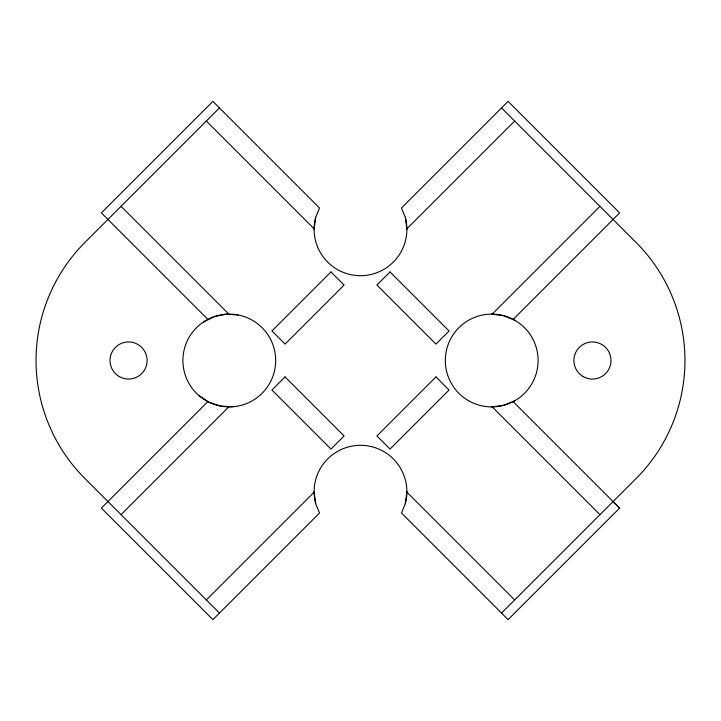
<?xml version="1.0" encoding="UTF-8"?>
<svg xmlns="http://www.w3.org/2000/svg" width="721" height="721" viewBox="0 0 721 721"><rect width="100%" height="100%" fill="white"/><g stroke="black" fill="none" stroke-linecap="round" stroke-linejoin="round"><path stroke-width="1.08" d="M314.113 229.296L315.69 217.282L319.538 208.008L212.893 101.364L101.364 212.893L208.135 319.655M512.992 401.462L619.636 508.107L508.107 619.636L401.462 512.992L405.31 503.718L406.887 491.704M219.454 107.925L84.961 242.409A167.002 167.002 0 0 0 84.961 478.591L219.454 613.075M207.954 401.525L101.364 508.107L212.893 619.636L319.538 512.992L315.69 503.718L314.113 491.704M121.047 514.668L229.152 406.563M406.833 228.881L514.668 121.047M206.332 599.953L314.167 492.119M492.119 314.167L599.953 206.332M512.992 319.538L619.636 212.893L508.107 101.364L401.462 208.008L405.31 217.282L406.887 229.296M501.546 613.075L636.039 478.591A167.002 167.002 0 0 0 636.039 242.409L501.546 107.925M203.295 322.08L214.119 316.663L225.988 314.23L238.074 314.951M514.902 400.678L503.718 405.31L491.704 406.887M232.595 406.77L220.509 406.049L209.018 402.228L198.915 395.559A46.387 46.387 0 0 1 214.119 316.663A46.387 46.387 0 0 1 274.845 369.278A46.387 46.387 0 0 1 198.915 395.559M491.704 314.113L503.718 315.69L514.902 320.322M613.03 501.591L619.591 508.152M206.332 121.047L314.167 228.881M492.119 406.833L599.953 514.668M121.047 206.332L229.134 314.419M406.833 492.119L514.668 599.953M405.31 217.282A46.387 46.387 0 0 1 360.5 275.683A46.387 46.387 0 0 1 315.69 217.282M315.69 503.718A46.387 46.387 0 0 1 360.5 445.317A46.387 46.387 0 0 1 405.31 503.718M330.975 271.934L271.934 330.975L285.056 344.097L344.097 285.056L330.975 271.934M285.056 376.903L271.934 390.025L330.975 449.066L344.097 435.944L285.056 376.903M390.025 271.934L376.903 285.056L435.944 344.097L449.066 330.975L390.025 271.934M435.944 376.903L376.903 435.944L390.025 449.066L449.066 390.025L435.944 376.903M119.28 376.569A18.557 18.557 0 0 0 147.111 360.5A18.557 18.557 0 0 0 119.28 344.431A18.557 18.557 0 0 0 119.28 376.569M583.163 376.569A18.557 18.557 0 0 0 611.002 360.5A18.557 18.557 0 0 0 583.163 344.431A18.557 18.557 0 0 0 583.163 376.569M468.515 400.678A46.387 46.387 0 0 0 538.1 360.5A46.387 46.387 0 0 0 468.515 320.322A46.387 46.387 0 0 0 468.515 400.678"/></g></svg>
